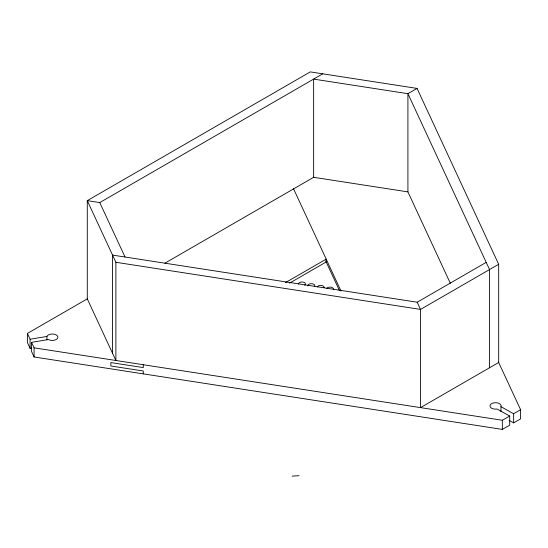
<?xml version="1.0" encoding="UTF-8"?>
<svg xmlns="http://www.w3.org/2000/svg" width="548" height="548" viewBox="0 0 548 548"><rect width="100%" height="100%" fill="white"/><g stroke="black" fill="none" stroke-linecap="round" stroke-linejoin="round"><path stroke-width="0.82" d="M112.546 353.289L112.546 255.087L417.186 302.215L420.528 309.415L420.528 407.623L498.68 362.495L498.68 264.294L417.055 88.413L310.291 71.898L87.283 200.65L115.888 262.286L115.888 360.495L87.283 298.859L87.283 200.65L99.763 202.582L322.772 73.829M417.055 88.413L407.918 93.687L313.634 79.104L313.634 177.305L407.918 191.889L450.353 283.316M31.777 348.09L30.092 348.37L27.4 342.562L27.4 333.431L87.365 298.811M164.962 263.143L313.881 177.168M285.46 282.638L326.19 259.129L326.19 261.978L289.502 283.158M417.186 302.215L486.199 262.362M498.68 264.294L420.528 309.415L115.888 262.286M31.544 342.356L34.086 347.836L502.331 420.275L509.688 416.028L509.688 425.159L502.331 429.413L34.086 356.974L31.544 351.487L31.544 342.356L48.457 339.541A5.583 3.22 0 0 0 56.958 339.013A5.583 3.22 0 0 0 54.581 334.273A5.583 3.22 0 0 0 46.909 336.445L30.092 339.233L27.4 333.431M509.688 416.028L497.105 409.014A5.583 3.22 0 0 1 490.001 406.26A5.583 3.22 0 0 1 495.926 402.705A5.583 3.22 0 0 1 500.968 406.691L513.647 413.74L520.6 409.726L498.481 362.064M509.174 420.385L513.647 422.878L520.6 418.864L520.6 409.726M292.159 476.102L299.105 475.705M293.481 188.649L341 291.036M325.765 261.067L339.397 290.44M99.763 202.582L125.026 257.019M513.647 413.74L513.647 422.878M502.331 420.275L502.331 429.413M500.968 406.691L500.968 411.671M489.549 367.77L489.549 269.568L407.918 93.687L407.918 191.889M143.275 364.728L143.275 367.585L110.854 362.57L110.854 365.995L143.275 371.01L143.275 373.866M46.909 336.445L46.909 339.767M34.086 347.836L34.086 356.974M30.092 339.233L30.092 348.37M326.814 288.282A3.494 2.021 0 0 1 331.04 287.214A3.494 2.021 0 0 1 333.424 289.495M307.832 285.892A3.494 2.021 0 0 1 311.928 283.734A3.494 2.021 0 0 1 314.484 286.577M298.502 284.179A3.494 2.021 0 0 1 303.044 282.083A3.494 2.021 0 0 1 304.661 285.309M317.203 287.077A3.494 2.021 0 0 1 321.258 285.44A3.494 2.021 0 0 1 324.087 287.782"/></g></svg>
